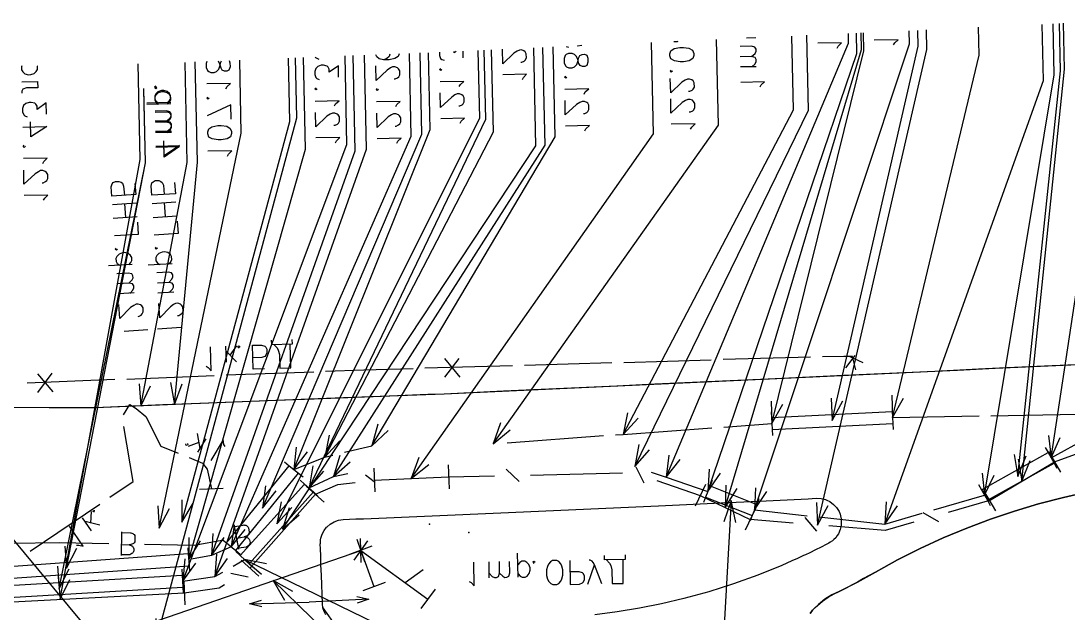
# Model space of a CAD drawing. Header units: metres. Extents: x 131 to 658, y 22 to 173.
# Drawn here: x 422.42 to 468.47, y 128.44 to 154.46 of the extents above; entities that cross this region are included whole.
import ezdxf

# ---------------------------------------------------------------- set-up
doc = ezdxf.new("R2010")
doc.units = ezdxf.units.M
for name, color, linetype in [('BOUNDARY', 7, 'Continuous'), ('ELECTR_CABLE', 7, 'Continuous'), ('ELECTR_CABLE_COMM', 7, 'Continuous'), ('GRASS', 7, 'Continuous'), ('OVERHEAD_POWER_LINE', 7, 'Continuous'), ('SEWER', 7, 'Continuous'), ('SIDEWALK_PATH', 7, 'Continuous'), ('TREE', 7, 'Continuous'), ('WATER_PIPELINE', 7, 'Continuous')]:
    doc.layers.add(name, color=color, linetype=linetype)

msp = doc.modelspace()

# ---------------------------------------------------------------- linework, layer by layer
at = {"layer": 'BOUNDARY'}
msp.add_lwpolyline([(420.334, 137.485), (423.663, 137.474), (425.328, 137.474), (425.705, 137.474), (425.705, 137.474), (428.657, 137.596), (430.321, 137.652), (433.65, 137.785), (435.315, 137.851), (438.644, 137.985), (440.308, 138.051), (441.03, 138.073), (441.03, 138.073), (443.637, 138.195), (445.302, 138.273), (448.631, 138.428), (450.296, 138.506), (453.613, 138.65), (455.278, 138.728), (458.607, 138.883), (460.272, 138.961), (462.602, 139.061), (462.602, 139.061), (463.601, 139.116), (465.265, 139.194), (468.594, 139.349)], dxfattribs=at)
at = {"layer": 'ELECTR_CABLE'}
for points in [[(460.471, 133.324), (460.405, 132.347), (467.385, 151.844), (467.331, 154.307)], [(464.688, 134.589), (464.788, 133.612), (467.862, 152.089), (467.815, 154.329)], [(466.097, 135.399), (466.253, 134.434), (468.128, 152.266), (468.083, 154.344)], [(467.606, 136.231), (467.717, 135.255), (470.314, 152.366), (470.279, 154.456)], [(449.596, 135.843), (449.419, 134.877), (457.053, 150.535), (456.982, 153.824)], [(452.681, 134.755), (452.626, 133.779), (459.184, 153.032), (459.165, 153.926)], [(454.723, 133.945), (454.679, 132.969), (461.492, 153.453), (461.48, 154.027)], [(455.411, 137.74), (455.433, 136.764), (459.484, 153.143), (459.467, 153.94)], [(458.052, 137.874), (458.097, 136.897), (461.881, 153.342), (461.866, 154.043)], [(460.715, 138.007), (460.749, 137.03), (464.555, 152.954), (464.529, 154.176)], [(443.504, 136.797), (443.183, 135.865), (453.092, 149.88), (453.011, 153.639)], [(446.395, 153.34), (446.5, 153.298)], [(447.083, 153.373), (446.889, 153.354), (446.902, 153.364)], [(449.097, 137.241), (448.897, 136.287), (456.388, 150.546), (456.319, 153.793)], [(451.131, 153.557), (451.139, 153.553), (451.294, 153.553), (451.32, 153.565)], [(458.318, 153.265), (458.363, 153.354), (458.363, 153.354), (458.507, 153.498), (458.507, 153.498), (457.464, 153.476)], [(460.793, 153.409), (460.849, 153.498), (460.849, 153.498), (460.993, 153.631), (460.993, 153.631), (459.939, 153.609)], [(429.622, 130.816), (429.534, 129.84), (436.758, 149.026), (436.673, 152.918)], [(430.865, 131.937), (430.799, 130.96), (437.124, 148.748), (437.033, 152.932)], [(431.02, 131.016), (430.943, 130.039), (437.623, 148.815), (437.535, 152.952)], [(431.797, 132.314), (431.664, 131.349), (439.587, 149.392), (439.508, 153.031)], [(433.173, 134.023), (433.04, 133.046), (440.053, 149.481), (439.977, 153.048)], [(433.861, 133.324), (433.673, 132.358), (442.594, 150.18), (442.529, 153.16)], [(434.527, 135.721), (434.416, 134.744), (440.419, 149.692), (440.348, 153.059)], [(435.259, 134.9), (435.093, 133.934), (442.861, 150.136), (442.797, 153.172)], [(435.981, 136.253), (435.781, 135.288), (443.194, 149.581), (443.118, 153.187)], [(436.447, 135.366), (436.158, 134.434), (445.468, 148.993), (445.376, 153.293)], [(438.111, 136.731), (437.856, 135.787), (445.912, 149.359), (445.824, 153.314)], [(438.367, 152.754), (438.167, 152.788), (438.067, 152.876), (438.027, 152.972)], [(439.048, 153.013), (439.01, 152.899), (438.866, 152.81), (438.611, 152.754), (438.367, 152.754)], [(438.644, 152.997), (438.611, 152.888), (438.511, 152.799), (438.367, 152.754)], [(440.819, 153.08), (440.819, 152.943), (440.874, 152.81), (440.93, 152.765), (441.03, 152.732)], [(441.558, 153.114), (441.474, 153.054), (441.469, 153.11)], [(441.873, 152.832), (441.866, 153.129)], [(444.403, 152.643), (444.448, 152.643), (444.448, 152.643), (444.547, 152.688), (444.547, 152.688), (444.592, 152.732), (444.592, 152.732), (444.647, 152.832), (444.647, 152.832), (444.636, 153.01), (444.636, 153.01), (444.592, 153.098), (444.592, 153.098), (444.536, 153.143), (444.536, 153.143), (444.436, 153.187), (444.436, 153.187), (444.337, 153.176), (444.337, 153.176), (444.237, 153.132), (444.237, 153.132), (444.092, 153.043), (444.092, 153.043), (443.604, 152.577), (443.604, 152.577), (443.593, 153.209)], [(447.355, 152.643), (447.31, 152.499), (447.31, 152.499), (447.211, 152.455), (447.211, 152.455), (447.111, 152.455), (447.111, 152.455), (447.011, 152.499), (447.011, 152.499), (446.955, 152.588), (446.955, 152.588), (446.911, 152.765), (446.911, 152.765), (446.856, 152.899), (446.856, 152.899), (446.756, 152.987), (446.756, 152.987), (446.656, 153.032), (446.656, 153.032), (446.5, 153.021), (446.5, 153.021), (446.401, 152.976), (446.401, 152.976), (446.356, 152.932), (446.356, 152.932), (446.312, 152.799), (446.312, 152.799), (446.312, 152.621), (446.312, 152.621), (446.367, 152.488), (446.367, 152.488), (446.412, 152.444), (446.412, 152.444), (446.512, 152.399), (446.512, 152.399), (446.667, 152.399), (446.667, 152.399), (446.767, 152.444), (446.767, 152.444), (446.867, 152.544), (446.867, 152.544), (446.911, 152.677), (446.911, 152.677), (446.955, 152.854), (446.955, 152.854), (447, 152.943), (447, 152.943), (447.1, 152.987), (447.1, 152.987), (447.2, 152.998), (447.2, 152.998), (447.299, 152.954), (447.299, 152.954), (447.355, 152.821), (447.355, 152.821), (447.355, 152.643)], [(452.004, 152.943), (451.96, 152.81), (451.96, 152.81), (451.805, 152.71), (451.805, 152.71), (451.561, 152.666), (451.561, 152.666), (451.405, 152.654), (451.405, 152.654), (451.161, 152.699), (451.161, 152.699), (451.006, 152.788), (451.006, 152.788), (450.95, 152.921), (450.95, 152.921), (450.95, 153.01), (450.95, 153.01), (450.995, 153.143), (450.995, 153.143), (451.15, 153.243), (451.15, 153.243), (451.394, 153.287), (451.394, 153.287), (451.549, 153.287), (451.549, 153.287), (451.794, 153.254), (451.794, 153.254), (451.949, 153.165), (451.949, 153.165), (452.004, 153.032), (452.004, 153.032), (452.004, 152.943)], [(427.614, 138.506), (427.691, 137.53), (429.733, 148.238), (429.638, 152.637)], [(428.357, 128.197), (428.368, 127.21), (434.549, 150.191), (434.493, 152.831)], [(428.435, 133.146), (428.501, 132.17), (432.108, 149.525), (432.039, 152.732)], [(428.99, 138.562), (429.167, 137.596), (430.188, 148.249), (430.089, 152.654)], [(429.489, 133.413), (429.5, 132.436), (434.25, 150.036), (434.19, 152.818)], [(429.8, 131.759), (429.8, 130.783), (434.938, 148.826), (434.853, 152.845)], [(430.594, 152.675), (430.566, 152.588), (430.566, 152.41), (430.621, 152.277), (430.676, 152.233), (430.776, 152.188), (430.921, 152.188), (431.02, 152.233), (431.12, 152.333), (431.165, 152.466), (431.177, 152.515)], [(431.177, 152.515), (431.165, 152.555), (431.109, 152.688), (431.101, 152.695)], [(431.177, 152.515), (431.209, 152.643), (431.245, 152.701)], [(431.62, 152.433), (431.564, 152.288), (431.475, 152.244), (431.376, 152.244), (431.265, 152.288), (431.22, 152.377), (431.177, 152.515)], [(431.574, 152.714), (431.609, 152.61), (431.62, 152.433)], [(436.391, 151.978), (436.38, 152.477), (436.38, 152.477), (435.981, 152.2), (435.981, 152.2), (435.981, 152.333), (435.981, 152.333), (435.925, 152.421), (435.925, 152.421), (435.881, 152.466), (435.881, 152.466), (435.725, 152.51), (435.725, 152.51), (435.626, 152.51), (435.626, 152.51), (435.481, 152.455), (435.481, 152.455), (435.381, 152.366), (435.381, 152.366), (435.337, 152.233), (435.337, 152.233), (435.337, 152.1), (435.337, 152.1), (435.393, 151.966), (435.393, 151.966), (435.437, 151.922), (435.437, 151.922), (435.537, 151.878)], [(435.366, 152.865), (435.37, 152.854), (435.426, 152.821), (435.526, 152.777)], [(438.833, 151.911), (438.877, 151.911), (438.877, 151.911), (438.977, 151.955), (438.977, 151.955), (439.032, 152), (439.032, 152), (439.077, 152.089), (439.077, 152.089), (439.077, 152.266), (439.077, 152.266), (439.021, 152.355), (439.021, 152.355), (438.977, 152.399), (438.977, 152.399), (438.866, 152.444), (438.866, 152.444), (438.766, 152.444), (438.766, 152.444), (438.677, 152.399), (438.677, 152.399), (438.522, 152.299), (438.522, 152.299), (438.034, 151.844), (438.034, 151.844), (438.023, 152.477)], [(440.93, 152.322), (440.885, 152.277), (440.885, 152.277), (440.83, 152.322), (440.83, 152.322), (440.885, 152.366)], [(444.47, 151.878), (444.514, 151.966), (444.514, 151.966), (444.658, 152.111), (444.658, 152.111), (443.615, 152.089)], [(446.423, 151.989), (446.378, 151.944), (446.378, 151.944), (446.323, 151.989), (446.323, 151.989), (446.378, 152.033)], [(451.072, 152.244), (451.017, 152.2), (451.017, 152.2), (450.972, 152.244), (450.972, 152.244), (451.017, 152.288)], [(428.391, 151.567), (428.346, 151.523), (428.346, 151.523), (428.291, 151.567), (428.291, 151.567), (428.346, 151.611)], [(428.402, 151.523), (428.346, 151.478), (428.346, 151.478), (428.302, 151.523), (428.302, 151.523), (428.346, 151.567)], [(431.431, 151.478), (431.487, 151.578), (431.487, 151.578), (431.631, 151.711), (431.631, 151.711), (430.588, 151.689)], [(435.448, 151.467), (435.404, 151.423), (435.404, 151.423), (435.348, 151.467), (435.348, 151.467), (435.404, 151.512)], [(441.696, 151.578), (441.751, 151.667), (441.751, 151.667), (441.895, 151.8), (441.895, 151.8), (440.852, 151.778)], [(451.783, 151.367), (451.838, 151.367), (451.838, 151.367), (451.938, 151.412), (451.938, 151.412), (451.982, 151.456), (451.982, 151.456), (452.038, 151.545), (452.038, 151.545), (452.027, 151.733), (452.027, 151.733), (451.982, 151.822), (451.982, 151.822), (451.927, 151.867), (451.927, 151.867), (451.827, 151.9), (451.827, 151.9), (451.727, 151.9), (451.727, 151.9), (451.627, 151.856), (451.627, 151.856), (451.483, 151.767), (451.483, 151.767), (450.995, 151.301), (450.995, 151.301), (450.972, 151.933)], [(424.03, 130.494), (424.096, 129.518), (424.096, 129.518), (427.891, 148.216), (427.891, 148.216), (427.825, 151.445)], [(424.351, 131.382), (424.429, 130.405), (424.429, 130.405), (427.891, 148.216), (427.891, 148.216), (427.825, 151.489)], [(428.857, 150.857), (428.956, 150.957), (428.956, 150.957), (429.012, 151.045), (429.012, 151.045), (429.001, 151.179), (429.001, 151.179), (428.956, 151.267), (428.956, 151.267), (428.846, 151.356), (428.846, 151.356), (428.701, 151.401), (428.701, 151.401), (428.601, 151.401), (428.601, 151.401), (428.446, 151.345), (428.446, 151.345), (428.357, 151.256), (428.357, 151.256), (428.302, 151.168), (428.302, 151.168), (428.313, 151.034), (428.313, 151.034), (428.357, 150.946), (428.357, 150.946), (428.457, 150.857)], [(428.857, 150.812), (428.956, 150.901), (428.956, 150.901), (429.012, 150.99), (429.012, 150.99), (429.001, 151.134), (429.001, 151.134), (428.956, 151.223), (428.956, 151.223), (428.857, 151.301), (428.857, 151.301), (428.701, 151.345), (428.701, 151.345), (428.601, 151.345), (428.601, 151.345), (428.457, 151.301), (428.457, 151.301), (428.357, 151.201), (428.357, 151.201), (428.302, 151.112), (428.302, 151.112), (428.313, 150.979), (428.313, 150.979), (428.357, 150.89), (428.357, 150.89), (428.457, 150.801)], [(430.699, 151.057), (430.643, 151.012), (430.643, 151.012), (430.599, 151.057), (430.599, 151.057), (430.643, 151.101)], [(438.145, 151.445), (438.089, 151.401), (438.089, 151.401), (438.045, 151.445), (438.045, 151.445), (438.089, 151.489)], [(441.673, 150.724), (441.718, 150.724), (441.718, 150.724), (441.818, 150.768), (441.818, 150.768), (441.862, 150.812), (441.862, 150.812), (441.917, 150.901), (441.917, 150.901), (441.906, 151.079), (441.906, 151.079), (441.862, 151.168), (441.862, 151.168), (441.807, 151.212), (441.807, 151.212), (441.707, 151.256), (441.707, 151.256), (441.607, 151.256), (441.607, 151.256), (441.507, 151.212), (441.507, 151.212), (441.363, 151.112), (441.363, 151.112), (440.874, 150.657), (440.874, 150.657), (440.852, 151.29)], [(447.188, 151.245), (447.233, 151.334), (447.233, 151.334), (447.388, 151.467), (447.388, 151.467), (446.334, 151.445)], [(451.805, 150.468), (451.86, 150.468), (451.86, 150.468), (451.96, 150.513), (451.96, 150.513), (452.004, 150.557), (452.004, 150.557), (452.049, 150.646), (452.049, 150.646), (452.049, 150.835), (452.049, 150.835), (451.993, 150.923), (451.993, 150.923), (451.949, 150.968), (451.949, 150.968), (451.849, 151.001), (451.849, 151.001), (451.749, 151.001), (451.749, 151.001), (451.649, 150.957), (451.649, 150.957), (451.494, 150.868), (451.494, 150.868), (451.006, 150.402), (451.006, 150.402), (450.995, 151.034)], [(429.012, 150.868), (427.958, 150.846)], [(429.012, 150.812), (427.958, 150.79)], [(431.664, 150.136), (431.653, 150.768), (431.653, 150.768), (430.61, 150.291)], [(436.214, 150.724), (436.258, 150.812), (436.258, 150.812), (436.413, 150.946), (436.413, 150.946), (435.359, 150.923)], [(438.91, 150.69), (438.955, 150.79), (438.955, 150.79), (439.099, 150.923), (439.099, 150.923), (438.056, 150.901)], [(447.155, 150.391), (447.211, 150.391), (447.211, 150.391), (447.31, 150.435), (447.31, 150.435), (447.355, 150.48), (447.355, 150.48), (447.399, 150.568), (447.399, 150.568), (447.399, 150.757), (447.399, 150.757), (447.344, 150.846), (447.344, 150.846), (447.299, 150.879), (447.299, 150.879), (447.2, 150.923), (447.2, 150.923), (447.1, 150.923), (447.1, 150.923), (447, 150.879), (447, 150.879), (446.844, 150.79), (446.844, 150.79), (446.356, 150.324), (446.356, 150.324), (446.345, 150.957)], [(428.823, 150.058), (428.979, 150.191), (428.979, 150.191), (429.023, 150.28), (429.023, 150.28), (429.023, 150.369), (429.023, 150.369), (428.968, 150.457), (428.968, 150.457), (428.823, 150.502), (428.823, 150.502), (428.324, 150.491)], [(428.834, 150.002), (428.979, 150.136), (428.979, 150.136), (429.023, 150.235), (429.023, 150.235), (429.023, 150.324), (429.023, 150.324), (428.968, 150.413), (428.968, 150.413), (428.823, 150.446), (428.823, 150.446), (428.324, 150.435)], [(436.18, 149.869), (436.236, 149.869), (436.236, 149.869), (436.336, 149.914), (436.336, 149.914), (436.38, 149.958), (436.38, 149.958), (436.425, 150.047), (436.425, 150.047), (436.425, 150.235), (436.425, 150.235), (436.369, 150.324), (436.369, 150.324), (436.325, 150.357), (436.325, 150.357), (436.225, 150.402), (436.225, 150.402), (436.125, 150.402), (436.125, 150.402), (436.025, 150.357), (436.025, 150.357), (435.87, 150.269), (435.87, 150.269), (435.381, 149.803), (435.381, 149.803), (435.37, 150.435)], [(438.877, 149.836), (438.921, 149.836), (438.921, 149.836), (439.021, 149.891), (439.021, 149.891), (439.077, 149.936), (439.077, 149.936), (439.121, 150.025), (439.121, 150.025), (439.121, 150.202), (439.121, 150.202), (439.066, 150.291), (439.066, 150.291), (439.021, 150.335), (439.021, 150.335), (438.91, 150.38), (438.91, 150.38), (438.81, 150.38), (438.81, 150.38), (438.722, 150.335), (438.722, 150.335), (438.566, 150.235), (438.566, 150.235), (438.078, 149.78), (438.078, 149.78), (438.067, 150.402)], [(441.74, 149.958), (441.784, 150.047), (441.784, 150.047), (441.929, 150.18), (441.929, 150.18), (440.885, 150.158)], [(428.834, 149.603), (428.99, 149.736), (428.99, 149.736), (429.034, 149.836), (429.034, 149.836), (429.034, 149.925), (429.034, 149.925), (428.979, 150.013), (428.979, 150.013), (428.823, 150.058), (428.823, 150.058), (428.324, 150.047)], [(428.834, 149.547), (428.99, 149.692), (428.99, 149.692), (429.034, 149.78), (429.034, 149.78), (429.034, 149.869), (429.034, 149.869), (428.979, 149.958), (428.979, 149.958), (428.834, 150.002), (428.834, 150.002), (428.335, 149.991)], [(431.675, 149.514), (431.631, 149.37), (431.631, 149.37), (431.487, 149.281), (431.487, 149.281), (431.231, 149.226), (431.231, 149.226), (431.087, 149.226), (431.087, 149.226), (430.832, 149.27), (430.832, 149.27), (430.688, 149.348), (430.688, 149.348), (430.632, 149.492), (430.632, 149.492), (430.632, 149.581), (430.632, 149.581), (430.676, 149.714), (430.676, 149.714), (430.821, 149.803), (430.821, 149.803), (431.076, 149.858), (431.076, 149.858), (431.22, 149.858), (431.22, 149.858), (431.475, 149.825), (431.475, 149.825), (431.62, 149.736), (431.62, 149.736), (431.675, 149.603), (431.675, 149.603), (431.675, 149.514)], [(447.222, 149.625), (447.266, 149.714), (447.266, 149.714), (447.421, 149.858), (447.421, 149.858), (446.367, 149.836)], [(451.871, 149.703), (451.916, 149.792), (451.916, 149.792), (452.071, 149.936), (452.071, 149.936), (451.017, 149.914)], [(429.034, 149.603), (428.335, 149.592)], [(429.034, 149.558), (428.335, 149.547)], [(428.357, 148.959), (429.4, 148.981), (429.4, 148.981), (428.712, 148.526), (428.712, 148.526), (428.701, 149.192)], [(436.247, 149.104), (436.303, 149.192), (436.303, 149.192), (436.447, 149.337), (436.447, 149.337), (435.393, 149.314)], [(438.944, 149.081), (438.988, 149.17), (438.988, 149.17), (439.143, 149.303), (439.143, 149.303), (438.089, 149.281)], [(428.357, 148.915), (429.4, 148.937), (429.4, 148.937), (428.712, 148.471), (428.712, 148.471), (428.701, 149.148)], [(431.498, 148.515), (431.553, 148.604), (431.553, 148.604), (431.697, 148.748), (431.697, 148.748), (430.643, 148.726)], [(427.436, 147.317), (427.47, 146.829), (427.47, 146.829), (426.415, 146.762), (426.415, 146.762), (426.393, 147.162), (426.393, 147.162), (426.438, 147.295), (426.438, 147.295), (426.482, 147.35), (426.482, 147.35), (426.582, 147.395), (426.582, 147.395), (426.726, 147.406), (426.726, 147.406), (426.826, 147.372), (426.826, 147.372), (426.881, 147.328), (426.881, 147.328), (426.937, 147.195), (426.937, 147.195), (426.97, 146.795)], [(429.178, 147.361), (429.212, 146.862), (429.212, 146.862), (428.169, 146.795), (428.169, 146.795), (428.146, 147.195), (428.146, 147.195), (428.18, 147.339), (428.18, 147.339), (428.235, 147.384), (428.235, 147.384), (428.324, 147.439), (428.324, 147.439), (428.479, 147.45), (428.479, 147.45), (428.579, 147.406), (428.579, 147.406), (428.635, 147.361), (428.635, 147.361), (428.69, 147.239), (428.69, 147.239), (428.712, 146.829)], [(426.449, 146.396), (427.492, 146.462)], [(427.037, 145.808), (426.992, 146.429)], [(428.191, 146.44), (429.234, 146.507)], [(428.779, 145.841), (428.735, 146.474)], [(427.525, 145.841), (426.482, 145.774)], [(427.547, 145.619), (427.58, 145.075), (427.58, 145.075), (426.537, 145.009)], [(429.278, 145.874), (428.235, 145.808)], [(429.289, 145.652), (429.334, 145.12), (429.334, 145.12), (428.28, 145.042)], [(426.671, 144.432), (426.626, 144.387), (426.626, 144.387), (426.571, 144.421), (426.571, 144.421), (426.615, 144.476)], [(427.17, 143.744), (427.259, 143.844), (427.259, 143.844), (427.303, 143.932), (427.303, 143.932), (427.292, 144.066), (427.292, 144.066), (427.236, 144.154), (427.236, 144.154), (427.137, 144.232), (427.137, 144.232), (426.981, 144.276), (426.981, 144.276), (426.881, 144.265), (426.881, 144.265), (426.737, 144.21), (426.737, 144.21), (426.637, 144.11), (426.637, 144.11), (426.593, 144.021), (426.593, 144.021), (426.604, 143.888), (426.604, 143.888), (426.659, 143.799), (426.659, 143.799), (426.77, 143.722)], [(428.424, 144.465), (428.368, 144.421), (428.368, 144.421), (428.324, 144.465), (428.324, 144.465), (428.368, 144.509)], [(428.912, 143.777), (429.012, 143.877), (429.012, 143.877), (429.056, 143.966), (429.056, 143.966), (429.045, 144.11), (429.045, 144.11), (428.99, 144.188), (428.99, 144.188), (428.879, 144.276), (428.879, 144.276), (428.735, 144.31), (428.735, 144.31), (428.635, 144.299), (428.635, 144.299), (428.479, 144.243), (428.479, 144.243), (428.391, 144.154), (428.391, 144.154), (428.346, 144.054), (428.346, 144.054), (428.357, 143.921), (428.357, 143.921), (428.413, 143.844), (428.413, 143.844), (428.513, 143.755)], [(427.314, 143.755), (426.271, 143.688)], [(429.067, 143.788), (428.013, 143.722)], [(427.17, 142.934), (427.314, 143.078), (427.314, 143.078), (427.359, 143.167), (427.359, 143.167), (427.347, 143.256), (427.347, 143.256), (427.292, 143.344), (427.292, 143.344), (427.137, 143.378), (427.137, 143.378), (426.637, 143.344)], [(428.923, 142.967), (429.056, 143.111), (429.056, 143.111), (429.101, 143.211), (429.101, 143.211), (429.101, 143.3), (429.101, 143.3), (429.045, 143.389), (429.045, 143.389), (428.89, 143.422), (428.89, 143.422), (428.391, 143.389)], [(427.203, 142.479), (427.336, 142.623), (427.336, 142.623), (427.381, 142.723), (427.381, 142.723), (427.381, 142.812), (427.381, 142.812), (427.325, 142.9), (427.325, 142.9), (427.17, 142.934), (427.17, 142.934), (426.671, 142.9)], [(428.945, 142.523), (429.09, 142.667), (429.09, 142.667), (429.134, 142.756), (429.134, 142.756), (429.123, 142.845), (429.123, 142.845), (429.067, 142.934), (429.067, 142.934), (428.923, 142.967), (428.923, 142.967), (428.424, 142.934)], [(427.403, 142.501), (426.704, 142.457)], [(429.145, 142.534), (428.446, 142.49)], [(427.569, 141.469), (427.614, 141.48), (427.614, 141.48), (427.714, 141.524), (427.714, 141.524), (427.758, 141.58), (427.758, 141.58), (427.802, 141.669), (427.802, 141.669), (427.791, 141.846), (427.791, 141.846), (427.736, 141.935), (427.736, 141.935), (427.68, 141.979), (427.68, 141.979), (427.58, 142.013), (427.58, 142.013), (427.481, 142.013), (427.481, 142.013), (427.381, 141.957), (427.381, 141.957), (427.236, 141.857), (427.236, 141.857), (426.77, 141.38), (426.77, 141.38), (426.726, 142.002)], [(429.312, 141.513), (429.367, 141.513), (429.367, 141.513), (429.456, 141.569), (429.456, 141.569), (429.511, 141.613), (429.511, 141.613), (429.556, 141.702), (429.556, 141.702), (429.534, 141.891), (429.534, 141.891), (429.478, 141.968), (429.478, 141.968), (429.434, 142.013), (429.434, 142.013), (429.323, 142.057), (429.323, 142.057), (429.223, 142.046), (429.223, 142.046), (429.134, 141.99), (429.134, 141.99), (428.99, 141.891), (428.99, 141.891), (428.524, 141.413), (428.524, 141.413), (428.479, 142.046)], [(428.424, 140.925), (429.467, 140.992)], [(426.959, 140.825), (428.002, 140.892)], [(434.338, 140.459), (434.35, 140.259), (434.35, 140.259), (433.451, 140.226), (433.451, 140.226), (433.44, 140.426)], [(430.566, 139.283), (430.654, 139.227), (430.654, 139.227), (430.787, 139.083), (430.787, 139.083), (430.754, 140.137)], [(431.453, 139.46), (431.431, 140.16)], [(431.62, 139.771), (431.919, 140.182)], [(432.019, 140.082), (431.964, 140.126), (431.964, 140.126), (432.008, 140.182), (432.008, 140.182), (432.064, 140.126)], [(433.129, 139.172), (432.63, 139.15), (432.63, 139.15), (432.596, 140.204), (432.596, 140.204), (432.996, 140.215), (432.996, 140.215), (433.14, 140.171), (433.14, 140.171), (433.184, 140.126), (433.184, 140.126), (433.229, 140.026), (433.229, 140.026), (433.24, 139.871), (433.24, 139.871), (433.195, 139.771), (433.195, 139.771), (433.151, 139.716), (433.151, 139.716), (433.018, 139.671), (433.018, 139.671), (432.618, 139.649)], [(433.539, 140.237), (433.684, 140.093), (433.684, 140.093), (433.728, 139.993), (433.728, 139.993), (433.784, 139.793), (433.784, 139.793), (433.806, 139.194), (433.806, 139.194), (434.294, 139.216), (434.294, 139.216), (434.261, 140.259)], [(431.897, 139.472), (431.431, 139.96)], [(441.673, 139.627), (441.041, 138.795)], [(441.041, 139.616), (441.718, 138.806)], [(452.77, 139.549), (448.931, 139.438)], [(457.142, 139.682), (453.303, 139.571)], [(459.14, 139.128), (458.984, 139.716), (458.984, 139.716), (458.607, 139.716), (458.607, 139.716), (457.675, 139.693)], [(459.095, 139.749), (458.674, 139.205)], [(459.461, 139.427), (458.884, 139.693)], [(439.665, 139.172), (437.501, 139.116), (437.501, 139.116), (435.814, 139.05)], [(444.037, 139.305), (440.186, 139.194)], [(448.409, 139.427), (444.559, 139.316)], [(426.548, 138.695), (422.698, 138.539)], [(423.774, 138.972), (423.153, 138.129)], [(423.153, 138.95), (423.83, 138.162)], [(430.921, 138.861), (427.07, 138.706)], [(435.293, 139.028), (431.442, 138.883)], [(427.691, 137.53), (428.124, 138.417)], [(429.167, 137.596), (429.511, 138.506)], [(458.097, 136.897), (458.563, 137.763)], [(460.749, 137.03), (461.226, 137.885)], [(426.926, 137.141), (427.214, 137.607), (427.214, 137.607), (427.481, 137.43), (427.481, 137.43), (427.913, 137.075), (427.913, 137.075), (428.579, 135.776), (428.579, 135.776), (429.334, 135.466)], [(455.411, 137.285), (455.422, 137.03), (455.422, 137.03), (455.456, 136.509), (455.456, 136.509), (455.467, 136.242)], [(455.422, 137.03), (460.738, 137.297)], [(455.433, 136.764), (455.922, 137.618)], [(460.726, 137.552), (460.738, 137.297), (460.738, 137.297), (460.76, 136.764), (460.76, 136.764), (460.771, 136.509)], [(448.897, 136.287), (449.563, 136.997)], [(453.325, 136.609), (455.433, 136.764)], [(455.456, 136.509), (460.76, 136.764)], [(460.749, 137.03), (464.555, 137.097)], [(465.076, 137.108), (468.883, 137.174)], [(426.327, 133.524), (427.359, 134.212), (427.359, 134.212), (426.948, 136.631)], [(430.166, 136.331), (430.288, 135.665)], [(437.856, 135.787), (438.566, 136.464)], [(443.183, 135.865), (443.937, 136.486)], [(448.564, 136.265), (448.897, 136.287), (448.897, 136.287), (452.803, 136.575)], [(429.744, 135.887), (429.755, 135.821), (429.755, 135.821), (429.689, 135.798), (429.689, 135.798), (429.678, 135.865)], [(430.244, 135.932), (429.767, 135.754)], [(430.554, 136.087), (430.188, 135.499)], [(431.398, 135.754), (431.342, 135.843), (431.342, 135.843), (431.309, 136.043), (431.309, 136.043), (430.765, 135.144)], [(435.781, 135.288), (436.447, 136.009)], [(443.804, 135.921), (448.043, 136.231)], [(467.717, 135.255), (468.117, 136.154)], [(467.717, 135.255), (469.326, 136.142)], [(434.416, 134.744), (435.015, 135.521)], [(434.416, 134.744), (435.781, 135.288), (435.781, 135.288), (436.136, 135.377)], [(436.647, 135.499), (437.856, 135.787)], [(449.419, 134.877), (450.063, 135.61)], [(464.666, 133.845), (467.595, 135.488)], [(467.462, 135.71), (467.595, 135.488), (467.595, 135.488), (467.851, 135.022), (467.851, 135.022), (467.973, 134.8)], [(429.822, 135.266), (430.41, 135.022), (430.41, 135.022), (430.61, 134.755), (430.61, 134.755), (430.799, 133.901)], [(434.017, 135.077), (434.216, 134.911), (434.216, 134.911), (434.627, 134.578), (434.627, 134.578), (434.827, 134.422)], [(436.158, 134.434), (436.891, 135.088)], [(464.921, 133.391), (467.851, 135.022)], [(466.253, 134.434), (466.619, 135.344)], [(431.453, 131.515), (434.216, 134.911)], [(431.864, 131.182), (434.627, 134.578)], [(435.093, 133.934), (435.737, 134.667)], [(435.093, 133.934), (436.158, 134.434), (436.158, 134.434), (436.802, 134.567)], [(450.129, 134.633), (450.795, 134.4), (450.795, 134.4), (452.626, 133.779)], [(452.626, 133.779), (453.181, 134.589)], [(464.788, 133.612), (465.21, 134.5)], [(432.064, 130.96), (434.893, 134.101)], [(434.693, 134.278), (434.893, 134.101), (434.893, 134.101), (435.282, 133.757), (435.282, 133.757), (435.481, 133.579)], [(452.814, 134.267), (452.726, 134.023), (452.726, 134.023), (452.526, 133.535), (452.526, 133.535), (452.437, 133.291)], [(452.726, 134.023), (454.779, 133.213)], [(464.533, 134.078), (464.666, 133.845), (464.666, 133.845), (464.921, 133.391), (464.921, 133.391), (465.043, 133.157)], [(430.277, 133.879), (431.32, 133.923)], [(432.452, 130.605), (435.282, 133.757)], [(433.04, 133.046), (433.65, 133.812)], [(452.526, 133.535), (454.579, 132.725)], [(454.679, 132.969), (455.222, 133.779)], [(462.569, 132.969), (464.788, 133.612)], [(422.82, 131.16), (425.894, 133.224)], [(429.5, 132.436), (430, 133.268)], [(433.673, 132.358), (434.327, 133.08)], [(453.858, 132.414), (453.658, 133.379), (453.658, 133.379), (453.303, 127.099), (453.303, 127.099), (453.369, 123.869)], [(453.658, 133.379), (453.336, 132.447)], [(454.867, 133.457), (454.779, 133.213), (454.779, 133.213), (454.579, 132.725), (454.579, 132.725), (454.49, 132.481)], [(460.405, 132.347), (460.971, 133.146)], [(425.516, 132.048), (425.128, 132.625)], [(425.494, 132.392), (425.528, 132.902)], [(425.661, 132.869), (425.594, 132.891), (425.594, 132.891), (425.605, 132.947), (425.605, 132.947), (425.672, 132.936)], [(428.501, 132.17), (428.956, 133.035)], [(454.679, 132.969), (456.987, 132.714)], [(457.508, 132.658), (460.405, 132.347), (460.405, 132.347), (462.058, 132.825)], [(424.862, 131.415), (424.962, 131.426), (424.962, 131.426), (425.161, 131.382), (425.161, 131.382), (424.562, 132.248)], [(425.894, 132.303), (425.239, 132.458)], [(430.799, 130.96), (431.364, 131.759)], [(431.664, 131.349), (432.274, 132.103)], [(424.429, 130.405), (424.873, 131.282)], [(429.755, 131.304), (429.778, 131.038)], [(429.8, 130.783), (430.31, 131.615)], [(431.664, 131.349), (430.799, 130.96), (430.799, 130.96), (429.922, 130.805)], [(431.254, 131.682), (431.453, 131.515), (431.453, 131.515), (431.864, 131.182), (431.864, 131.182), (432.064, 131.016)], [(419.058, 130.283), (429.778, 131.049)], [(429.778, 131.049), (429.811, 130.516)], [(430.943, 130.039), (431.509, 130.838)], [(431.753, 130.494), (432.252, 130.783)], [(431.864, 131.138), (432.064, 130.96), (432.064, 130.96), (432.452, 130.605), (432.452, 130.605), (432.641, 130.439)], [(433.218, 130.605), (432.252, 130.783), (432.252, 130.783), (439.043, 127.498), (439.043, 127.498), (447.299, 127.742)], [(432.252, 130.783), (432.996, 130.139)], [(419.091, 129.762), (429.811, 130.516)], [(424.096, 129.518), (424.54, 130.383)], [(429.5, 130.361), (429.511, 130.095), (429.511, 130.095), (429.545, 129.573), (429.545, 129.573), (429.556, 129.318)], [(429.534, 129.84), (430.111, 130.627)], [(429.811, 130.516), (429.833, 130.261)], [(418.648, 129.451), (429.511, 130.095)], [(429.534, 129.84), (430.943, 130.039), (430.943, 130.039), (431.298, 130.239)], [(418.681, 128.93), (429.545, 129.573)], [(435.692, 128.663), (436.303, 127.82)]]:
    msp.add_lwpolyline(points, dxfattribs=at)
at = {"layer": 'ELECTR_CABLE_COMM'}
for points in [[(466.275, 135.199), (466.441, 134.234), (468.317, 152.344), (468.273, 154.354)], [(450.917, 135.377), (450.795, 134.4), (458.818, 153.476), (458.809, 153.909)], [(453.414, 134.056), (453.392, 133.08), (459.384, 153.198), (459.368, 153.935)], [(457.409, 133.291), (457.453, 132.303), (462.258, 153.198), (462.239, 154.064)], [(439.92, 135.266), (439.587, 134.345), (450.24, 149.492), (450.154, 153.514)], [(454.546, 152.888), (454.701, 153.032), (454.701, 153.032), (454.745, 153.121), (454.745, 153.121), (454.745, 153.209), (454.745, 153.209), (454.69, 153.298), (454.69, 153.298), (454.546, 153.342), (454.546, 153.342), (454.046, 153.331)], [(454.734, 153.709), (454.331, 153.7)], [(434.216, 133.058), (433.917, 132.125), (445.069, 148.97), (444.977, 153.274)], [(454.557, 152.444), (454.712, 152.577), (454.712, 152.577), (454.756, 152.677), (454.756, 152.677), (454.756, 152.765), (454.756, 152.765), (454.701, 152.854), (454.701, 152.854), (454.546, 152.888), (454.546, 152.888), (454.046, 152.876)], [(424.052, 130.017), (424.14, 129.041), (427.658, 148.36), (427.572, 152.564)], [(454.756, 152.444), (454.057, 152.433)], [(454.923, 151.556), (454.978, 151.645), (454.978, 151.645), (455.123, 151.778), (455.123, 151.778), (454.08, 151.756)], [(467.606, 135.532), (468.139, 134.633)], [(467.873, 135.088), (469.593, 135.71)], [(439.587, 134.345), (440.353, 134.966)], [(441.207, 134.944), (441.252, 133.89)], [(450.795, 134.4), (451.405, 135.177)], [(465.01, 133.379), (467.873, 135.088)], [(466.441, 134.234), (466.796, 135.144)], [(437.579, 134.511), (437.956, 134.223)], [(437.934, 134.8), (437.978, 133.757)], [(441.229, 134.422), (443.249, 134.467)], [(443.76, 134.755), (444.325, 134.212)], [(444.825, 134.5), (448.875, 134.6)], [(449.463, 134.866), (449.807, 134.156)], [(434.982, 134.001), (435.759, 133.302)], [(435.37, 133.657), (436.358, 134.09), (436.358, 134.09), (437.113, 134.178)], [(437.956, 134.278), (441.229, 134.422)], [(450.384, 134.256), (452.293, 133.601)], [(452.526, 134.078), (452.071, 133.135)], [(432.496, 130.417), (435.37, 133.657)], [(452.293, 133.601), (454.49, 132.547)], [(453.392, 133.08), (453.913, 133.912)], [(464.744, 133.823), (465.276, 132.924)], [(457.453, 132.303), (457.919, 133.169)], [(465.01, 133.379), (463.19, 132.858)], [(433.917, 132.125), (434.66, 132.758)], [(454.723, 133.024), (454.268, 132.081)], [(457.42, 132.037), (456.909, 132.636)], [(462.779, 132.447), (462.091, 132.836)], [(456.377, 132.392), (454.49, 132.547)], [(461.681, 132.425), (460.427, 132.07), (460.427, 132.07), (457.941, 132.27)], [(437.379, 130.661), (437.357, 131.715)], [(437.856, 131.371), (436.868, 131.005)], [(437.667, 131.615), (437.057, 130.761)], [(437.19, 131.682), (437.534, 130.694)], [(426.781, 127.542), (437.368, 131.182)], [(437.368, 131.182), (440.32, 129.052)], [(437.368, 131.182), (437.945, 129.607)], [(444.281, 130.006), (444.259, 131.06)], [(448.986, 130.994), (448.986, 130.794), (448.986, 130.794), (448.087, 130.772), (448.087, 130.772), (448.087, 130.971)], [(448.176, 130.772), (448.309, 130.627), (448.309, 130.627), (448.365, 130.528), (448.365, 130.528), (448.409, 130.328), (448.409, 130.328), (448.42, 129.729), (448.42, 129.729), (448.908, 129.74), (448.908, 129.74), (448.897, 130.783)], [(432.108, 130.761), (432.885, 130.061)], [(439.321, 129.784), (440.109, 130.35)], [(442.128, 129.817), (442.217, 129.773), (442.217, 129.773), (442.35, 129.629), (442.35, 129.629), (442.339, 130.672)], [(443.016, 129.984), (443.005, 130.683)], [(443.016, 130.184), (443.149, 130.039), (443.149, 130.039), (443.249, 129.995), (443.249, 129.995), (443.338, 129.995), (443.338, 129.995), (443.427, 130.039), (443.427, 130.039), (443.471, 130.195), (443.471, 130.195), (443.46, 130.694)], [(443.471, 130.195), (443.604, 130.05), (443.604, 130.05), (443.693, 129.995), (443.693, 129.995), (443.782, 130.006), (443.782, 130.006), (443.871, 130.05), (443.871, 130.05), (443.915, 130.206), (443.915, 130.206), (443.904, 130.705)], [(444.281, 130.161), (444.37, 130.061), (444.37, 130.061), (444.459, 130.017), (444.459, 130.017), (444.592, 130.017), (444.592, 130.017), (444.681, 130.061), (444.681, 130.061), (444.769, 130.172), (444.769, 130.172), (444.814, 130.317), (444.814, 130.317), (444.814, 130.417), (444.814, 130.417), (444.758, 130.572), (444.758, 130.572), (444.669, 130.661), (444.669, 130.661), (444.581, 130.716), (444.581, 130.716), (444.448, 130.716), (444.448, 130.716), (444.359, 130.661), (444.359, 130.661), (444.27, 130.561)], [(444.991, 130.616), (444.947, 130.672), (444.947, 130.672), (444.98, 130.716), (444.98, 130.716), (445.036, 130.672)], [(445.812, 129.684), (445.99, 129.684), (445.99, 129.684), (446.079, 129.74), (446.079, 129.74), (446.168, 129.84), (446.168, 129.84), (446.212, 129.939), (446.212, 129.939), (446.256, 130.095), (446.256, 130.095), (446.245, 130.339), (446.245, 130.339), (446.201, 130.494), (446.201, 130.494), (446.156, 130.594), (446.156, 130.594), (446.068, 130.694), (446.068, 130.694), (445.979, 130.738), (445.979, 130.738), (445.79, 130.738), (445.79, 130.738), (445.701, 130.683), (445.701, 130.683), (445.613, 130.583), (445.613, 130.583), (445.579, 130.483), (445.579, 130.483), (445.535, 130.328), (445.535, 130.328), (445.535, 130.084), (445.535, 130.084), (445.579, 129.928), (445.579, 129.928), (445.635, 129.828), (445.635, 129.828), (445.724, 129.729), (445.724, 129.729), (445.812, 129.684)], [(446.556, 130.749), (446.578, 129.695), (446.578, 129.695), (446.978, 129.706), (446.978, 129.706), (447.111, 129.762), (447.111, 129.762), (447.155, 129.806), (447.155, 129.806), (447.2, 129.906), (447.2, 129.906), (447.2, 130.061), (447.2, 130.061), (447.155, 130.161), (447.155, 130.161), (447.111, 130.206), (447.111, 130.206), (446.967, 130.25), (446.967, 130.25), (446.567, 130.25)], [(447.344, 129.706), (447.643, 130.561)], [(447.965, 129.717), (447.643, 130.561), (447.643, 130.561), (447.588, 130.661), (447.588, 130.661), (447.544, 130.716), (447.544, 130.716), (447.455, 130.761), (447.455, 130.761), (447.41, 130.761)], [(424.14, 129.041), (424.573, 129.917)], [(431.653, 130.195), (432.419, 130.028)], [(434.372, 129.385), (433.506, 129.862), (433.506, 129.862), (438.566, 124.946), (438.566, 124.946), (445.18, 125.168)], [(433.506, 129.862), (434.005, 129.007)], [(429.578, 129.84), (429.633, 128.796)], [(429.6, 129.318), (431.131, 129.54), (431.131, 129.54), (431.376, 129.695)], [(438.444, 129.784), (437.457, 129.418)], [(440.63, 129.484), (440.009, 128.63)], [(418.681, 128.752), (429.6, 129.318)]]:
    msp.add_lwpolyline(points, dxfattribs=at)
at = {"layer": 'GRASS'}
for points in [[(457.12, 128.419), (457.231, 128.563), (457.287, 128.619), (457.353, 128.685), (457.442, 128.774), (457.675, 128.963), (457.919, 129.129), (458.185, 129.274), (458.407, 129.385), (459.206, 129.795), (459.994, 130.239), (460.971, 130.772), (461.969, 131.271), (462.979, 131.737), (464.011, 132.17), (465.054, 132.558), (466.108, 132.913), (467.174, 133.235), (468.261, 133.513), (469.349, 133.757)], [(435.825, 128.353), (435.748, 128.508), (435.703, 128.663), (435.681, 128.841), (435.637, 130.106), (435.615, 130.55), (435.603, 130.949), (435.592, 131.26), (435.581, 131.46), (435.592, 131.504), (435.592, 131.659), (435.615, 131.726), (435.648, 131.859), (435.737, 132.048), (435.759, 132.07), (435.859, 132.203), (435.892, 132.225), (436.014, 132.347), (436.192, 132.447), (436.391, 132.514), (436.591, 132.547), (437.146, 132.569), (437.235, 132.569), (437.346, 132.569), (437.479, 132.58), (443.527, 132.836), (450.462, 133.146), (453.214, 133.28), (454.213, 133.324), (455.189, 133.368), (456.121, 133.413), (457.031, 133.457), (457.397, 133.479), (457.608, 133.468), (457.797, 133.424), (457.864, 133.391), (457.986, 133.335), (458.152, 133.213), (458.285, 133.069), (458.396, 132.891), (458.441, 132.78), (458.463, 132.702), (458.485, 132.58), (458.496, 132.503), (458.496, 132.37), (458.496, 132.303), (458.463, 132.159), (458.452, 132.103), (458.374, 131.915), (458.307, 131.837), (458.252, 131.748), (458.174, 131.67), (458.108, 131.615), (458.008, 131.548), (457.941, 131.504), (457.83, 131.449), (457.608, 131.338), (457.364, 131.216), (457.109, 131.082), (456.92, 130.994), (456.832, 130.96), (456.576, 130.838), (456.321, 130.727), (455.877, 130.528), (454.823, 130.106), (453.758, 129.717), (452.67, 129.373), (451.572, 129.074), (450.595, 128.841), (449.619, 128.652), (448.642, 128.486), (447.655, 128.364)]]:
    msp.add_lwpolyline(points, dxfattribs=at)
at = {"layer": 'OVERHEAD_POWER_LINE'}
for points in [[(433.007, 128.708), (432.474, 128.841), (432.474, 128.841), (432.996, 128.996)], [(437.712, 129.041), (435.093, 128.918)], [(437.19, 129.163), (437.712, 129.041), (437.712, 129.041), (437.201, 128.874)], [(432.474, 128.841), (435.093, 128.918)]]:
    msp.add_lwpolyline(points, dxfattribs=at)
at = {"layer": 'SEWER'}
for points in [[(422.46, 152.478), (422.443, 152.444), (422.443, 152.31), (422.498, 152.222), (422.598, 152.133), (422.753, 152.089), (422.853, 152.1), (422.997, 152.144), (423.097, 152.233), (423.142, 152.322)], [(423.142, 152.322), (423.142, 152.466), (423.135, 152.476)], [(422.454, 151.778), (423.153, 151.789), (423.153, 151.789), (423.164, 151.523), (423.164, 151.523), (422.665, 151.512), (422.665, 151.512), (422.509, 151.456), (422.509, 151.456), (422.465, 151.367), (422.465, 151.367), (422.465, 151.278)], [(423.541, 150.357), (423.53, 150.857), (423.53, 150.857), (423.131, 150.568), (423.131, 150.568), (423.131, 150.713), (423.131, 150.713), (423.075, 150.801), (423.075, 150.801), (423.031, 150.846), (423.031, 150.846), (422.875, 150.879), (422.875, 150.879), (422.776, 150.879), (422.776, 150.879), (422.631, 150.835), (422.631, 150.835), (422.531, 150.735), (422.531, 150.735), (422.487, 150.602), (422.487, 150.602), (422.487, 150.468), (422.487, 150.468), (422.543, 150.335), (422.543, 150.335), (422.587, 150.291), (422.587, 150.291), (422.687, 150.246)], [(422.498, 149.792), (423.552, 149.814), (423.552, 149.814), (422.853, 149.359), (422.853, 149.359), (422.842, 150.025)], [(422.62, 148.948), (422.565, 148.893), (422.565, 148.893), (422.52, 148.937), (422.52, 148.937), (422.565, 148.993)], [(423.386, 148.194), (423.43, 148.282), (423.43, 148.282), (423.575, 148.427), (423.575, 148.427), (422.531, 148.404)], [(423.353, 147.339), (423.397, 147.339), (423.397, 147.339), (423.497, 147.395), (423.497, 147.395), (423.552, 147.439), (423.552, 147.439), (423.597, 147.528), (423.597, 147.528), (423.597, 147.705), (423.597, 147.705), (423.541, 147.794), (423.541, 147.794), (423.486, 147.838), (423.486, 147.838), (423.386, 147.883), (423.386, 147.883), (423.286, 147.883), (423.286, 147.883), (423.186, 147.827), (423.186, 147.827), (423.042, 147.739), (423.042, 147.739), (422.554, 147.284), (422.554, 147.284), (422.543, 147.905)], [(423.419, 146.573), (423.464, 146.673), (423.464, 146.673), (423.608, 146.806), (423.608, 146.806), (422.565, 146.784)], [(430.166, 121.939), (420.057, 134.101)]]:
    msp.add_lwpolyline(points, dxfattribs=at)
at = {"layer": 'SIDEWALK_PATH'}
for points in [[(397.874, 131.804), (402.513, 131.926), (411.002, 132.148), (418.175, 132.325), (418.181, 132.342), (418.059, 137.485), (420.201, 137.485), (421.477, 137.485), (425.705, 137.474), (429.922, 137.641), (436.602, 137.907), (441.03, 138.073), (455.666, 138.75), (462.602, 139.061), (464.522, 139.161), (465.454, 139.205), (466.43, 139.25), (467.429, 139.294), (468.461, 139.349), (469.515, 139.394)], [(469.349, 133.757), (468.261, 133.513), (467.174, 133.235), (466.108, 132.913), (465.054, 132.558), (464.011, 132.17), (462.979, 131.737), (461.969, 131.271), (461.292, 130.938), (460.971, 130.772), (460.371, 130.439), (459.994, 130.239), (459.473, 129.95), (459.206, 129.795), (458.607, 129.484), (458.407, 129.385), (458.085, 129.229), (457.775, 129.041), (457.486, 128.808), (457.231, 128.563), (457.12, 128.419)]]:
    msp.add_lwpolyline(points, dxfattribs=at)
at = {"layer": 'TREE'}
for p in [(440.385, 132.336), (442.12, 131.969)]:
    msp.add_point(p, dxfattribs=at)
at = {"layer": 'WATER_PIPELINE'}
for points in [[(431.997, 131.249), (431.808, 132.27)], [(431.819, 132.236), (432.197, 132.303), (432.197, 132.303), (432.219, 132.314), (432.219, 132.314), (432.252, 132.303), (432.252, 132.303), (432.308, 132.292), (432.308, 132.292), (432.341, 132.281), (432.341, 132.281), (432.374, 132.259), (432.374, 132.259), (432.396, 132.225), (432.396, 132.225), (432.419, 132.203), (432.419, 132.203), (432.43, 132.181), (432.43, 132.181), (432.463, 131.992), (432.463, 131.992), (432.452, 131.959), (432.452, 131.959), (432.441, 131.915), (432.441, 131.915), (432.419, 131.881), (432.419, 131.881), (432.396, 131.848), (432.396, 131.848), (432.363, 131.826), (432.363, 131.826), (432.319, 131.804), (432.319, 131.804), (432.285, 131.793), (432.285, 131.793), (432.241, 131.781), (432.241, 131.781), (432.297, 131.781), (432.297, 131.781), (432.33, 131.77), (432.33, 131.77), (432.363, 131.759), (432.363, 131.759), (432.396, 131.748), (432.396, 131.748), (432.419, 131.726), (432.419, 131.726), (432.441, 131.704), (432.441, 131.704), (432.463, 131.682), (432.463, 131.682), (432.474, 131.659), (432.474, 131.659), (432.496, 131.537), (432.496, 131.537), (432.496, 131.526), (432.496, 131.526), (432.485, 131.493), (432.485, 131.493), (432.474, 131.46), (432.474, 131.46), (432.463, 131.437), (432.463, 131.437), (432.441, 131.415), (432.441, 131.415), (432.396, 131.382), (432.396, 131.382), (432.352, 131.349), (432.352, 131.349), (432.319, 131.338), (432.319, 131.338), (431.997, 131.282)], [(426.837, 130.96), (426.859, 132.003)], [(426.859, 131.97), (427.236, 131.959), (427.236, 131.959), (427.259, 131.959), (427.259, 131.959), (427.292, 131.948), (427.292, 131.948), (427.336, 131.926), (427.336, 131.926), (427.37, 131.904), (427.37, 131.904), (427.403, 131.881), (427.403, 131.881), (427.425, 131.848), (427.425, 131.848), (427.436, 131.815), (427.436, 131.815), (427.436, 131.804), (427.436, 131.804), (427.436, 131.604), (427.436, 131.604), (427.425, 131.571), (427.425, 131.571), (427.403, 131.526), (427.403, 131.526), (427.37, 131.493), (427.37, 131.493), (427.336, 131.482), (427.336, 131.482), (427.303, 131.46), (427.303, 131.46), (427.259, 131.449), (427.259, 131.449), (427.225, 131.437), (427.225, 131.437), (427.181, 131.437), (427.181, 131.437), (427.225, 131.426), (427.225, 131.426), (427.259, 131.415), (427.259, 131.415), (427.303, 131.393), (427.303, 131.393), (427.325, 131.371), (427.325, 131.371), (427.347, 131.349), (427.347, 131.349), (427.359, 131.326), (427.359, 131.326), (427.37, 131.293), (427.37, 131.293), (427.381, 131.271), (427.381, 131.271), (427.381, 131.149), (427.381, 131.149), (427.37, 131.138), (427.37, 131.138), (427.359, 131.105), (427.359, 131.105), (427.347, 131.082), (427.347, 131.082), (427.325, 131.06), (427.325, 131.06), (427.303, 131.049), (427.303, 131.049), (427.259, 131.016), (427.259, 131.016), (427.203, 130.994), (427.203, 130.994), (427.17, 130.994), (427.17, 130.994), (426.837, 130.994)], [(431.908, 131.726), (432.241, 131.781)], [(403.123, 131.238), (424.096, 131.537), (424.096, 131.537), (426.282, 131.493)], [(426.848, 131.449), (427.181, 131.437)], [(427.847, 131.46), (430.033, 131.415), (430.033, 131.415), (431.342, 131.659)]]:
    msp.add_lwpolyline(points, dxfattribs=at)

doc.saveas('drawing.dxf')
